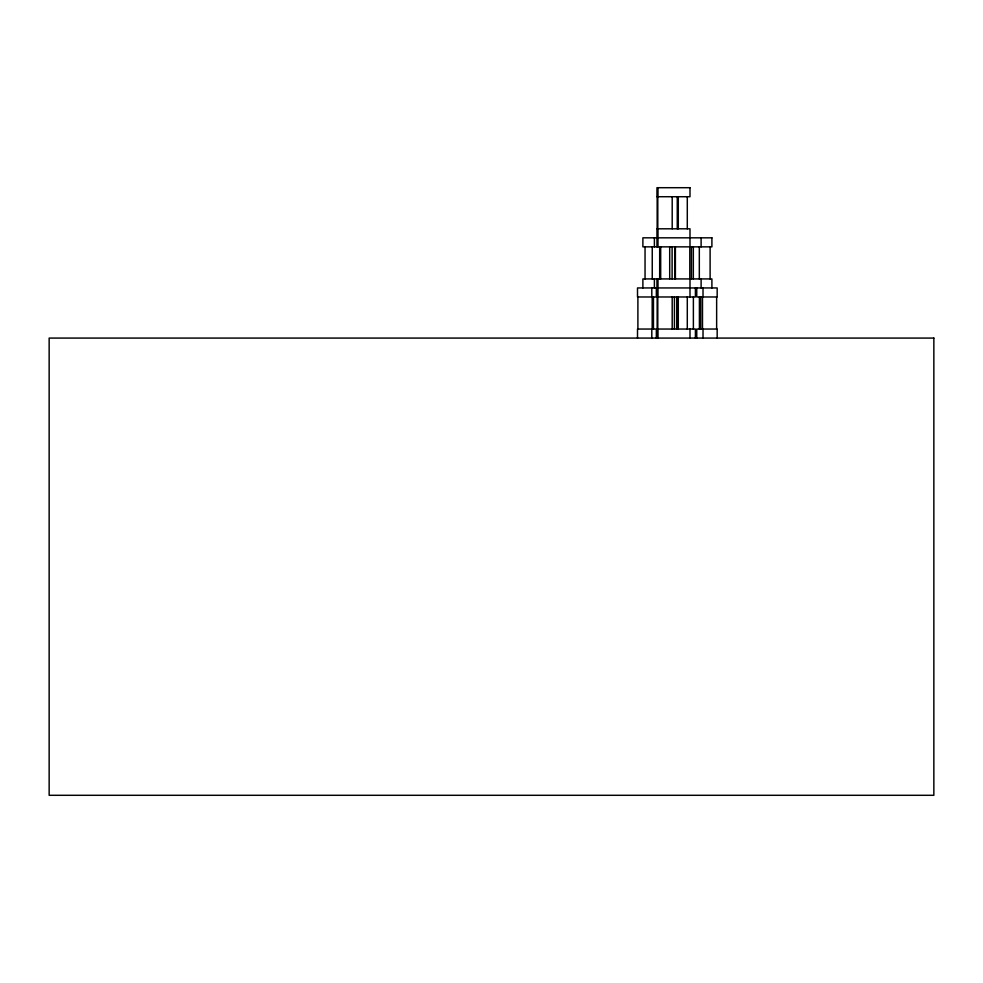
<?xml version="1.0" encoding="UTF-8"?>
<svg xmlns="http://www.w3.org/2000/svg" width="983" height="983" viewBox="0 0 983 983"><rect width="100%" height="100%" fill="white"/><g stroke="black" fill="none" stroke-linecap="round" stroke-linejoin="round"><path stroke-width="1.47" d="M717.172 338.078L717.172 329.047L696.75 329.047L696.75 338.078M716.644 296.977L716.644 329.047M711.901 287.945L711.901 278.926L642.882 278.926L642.882 287.945M710.107 246.856L710.107 278.926M703.017 287.945L703.017 296.977M703.017 329.047L703.017 338.078M702.489 296.977L702.489 329.047M701.112 237.825L701.112 246.856M701.112 278.926L701.112 287.945M700.719 296.977L700.719 329.047M699.318 246.856L699.318 278.926M699.405 296.977L699.405 329.047M696.75 287.945L696.75 296.977L717.172 296.977L717.172 287.945L637.512 287.945L637.512 296.977L656.349 296.977L656.349 287.945M695.411 287.945L695.411 296.977L656.963 296.977L656.963 278.926M695.411 338.078L695.411 329.047L656.963 329.047L656.963 338.078M693.384 296.977L693.384 329.047M693.322 246.856L693.322 278.926M691.418 246.856L691.418 278.926M689.992 246.856L689.992 228.806L656.963 228.806L656.963 246.856M689.992 278.926L689.992 296.977M689.992 329.047L689.992 338.078M689.796 246.856L689.796 278.926M687.289 196.723L687.289 228.806M687.289 296.977L687.289 329.047M678.295 196.723L678.295 228.806M678.295 296.977L678.295 329.047M677.262 196.723L677.262 228.806M677.262 296.977L677.262 329.047M677.066 296.977L677.066 329.047M675.395 246.856L675.395 278.926M674.756 246.856L674.756 278.926M674.424 296.977L674.424 329.047M672.2 196.723L672.2 228.806M672.114 246.856L672.114 278.926M672.2 296.977L672.2 329.047M669.693 246.856L669.693 278.926M660.687 246.856L660.687 278.926M659.667 246.856L659.667 278.926M657.996 187.704L657.996 196.723M657.996 228.806L657.996 246.856M657.996 278.926L657.996 296.977M657.996 329.047L657.996 338.078M657.799 196.723L657.799 228.806M657.799 296.977L657.799 329.047M657.16 196.723L657.16 228.806M657.16 296.977L657.16 329.047M656.349 338.078L656.349 329.047L637.512 329.047L637.512 338.078M654.395 237.825L654.395 246.856M654.395 278.926L654.395 287.945M653.462 296.977L653.462 329.047M652.245 246.856L652.245 278.926M652.184 296.977L652.184 329.047M651.803 287.945L651.803 296.977M651.803 329.047L651.803 338.078M645.045 246.856L645.045 278.926M637.893 296.977L637.893 329.047M689.992 187.704L656.963 187.704L656.963 196.723L689.992 196.723L689.992 187.704M711.901 237.825L642.882 237.825L642.882 246.856L711.901 246.856L711.901 237.825M933.85 338.078L49.15 338.078L49.15 795.296L933.85 795.296L933.85 338.078"/></g></svg>
